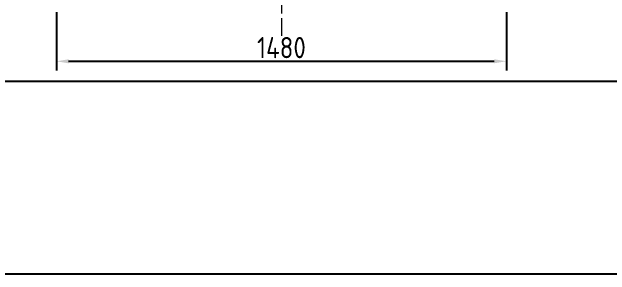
# Model space of a CAD drawing. Header units: millimetres. Extents: x 222663 to 230512, y -187965 to -182415.
# Drawn here: x 223647 to 225614, y -187763 to -186896 of the extents above; entities that cross this region are included whole.
import ezdxf

# ---------------------------------------------------------------- set-up
doc = ezdxf.new("R2010")
doc.units = ezdxf.units.MM
doc.header["$LTSCALE"] = 13
doc.linetypes.add('CENTER', pattern=[50.8, 31.75, -6.35, 6.35, -6.35])
doc.linetypes.add('GEN3', pattern=[6.25, 5, -1.25])
doc.layers.get('0').update_dxf_attribs({"color": 1, "linetype": 'CENTER'})
doc.layers.add('1', color=4, linetype='Continuous')
doc.layers.add('2', color=3, linetype='Continuous')
doc.styles.get("Standard").update_dxf_attribs({"font": 'gbenor.shx', "bigfont": 'gbcbig.shx'})
doc.dimstyles.new('1-20', dxfattribs={"dimscale": 20, "dimtxt": 3.5, "dimasz": 2, "dimexe": 1.5, "dimexo": 0.5, "dimgap": 0.5, "dimtad": 1, "dimtoh": 1, "dimdec": 1, "dimdsep": 46, "dimtxsty": 'Standard', "dimcen": 2.5, "dimclrd": 3, "dimclre": 3, "dimclrt": 3, "dimadec": 0, "dimazin": 2, "dimtfac": 1, "dimtdec": 1, "dimtmove": 0, "dimatfit": 2, "dimfxl": 1, "dimarcsym": 0})

# ---------------------------------------------------------------- blocks, each defined once
blk = doc.blocks.new('*D2283')
at = {"color": 3, "linetype": 'ByBlock', "lineweight": -2, "transparency": 16777216}
for p, q in [((223793.3, -186897.3), (223793.3, -187089)), ((225273.3, -186897.3), (225273.3, -187089)), ((223833.3, -187059), (225233.3, -187059))]:
    blk.add_line(p, q, dxfattribs=at)
at = {"color": 3, "linetype": 'ByBlock', "lineweight": -3, "transparency": 16777216}
for points in [[(223833.3, -187052.4), (223833.3, -187065.7), (223793.3, -187059)], [(225233.3, -187052.4), (225233.3, -187065.7), (225273.3, -187059)]]:
    blk.add_solid(points, dxfattribs=at)
at = {"layer": 'Defpoints', "color": 0, "linetype": 'ByBlock', "lineweight": -3, "transparency": 16777216}
for p in [(223793.3, -186887.3), (225273.3, -186887.3), (225273.3, -187059)]:
    blk.add_point(p, dxfattribs=at)
at = {"color": 3, "linetype": 'ByBlock', "lineweight": -3, "transparency": 16777216, "insert": (224533.3, -187014), "char_height": 70, "attachment_point": 5}
blk.add_mtext('1480', dxfattribs=at)

msp = doc.modelspace()

# ---------------------------------------------------------------- linework, layer by layer
at = {"color": 1, "linetype": 'GEN3', "lineweight": 18}
msp.add_line((224533.26, -185536.16), (224533.26, -186975.68), dxfattribs=at)
at = {"layer": '1', "const_width": 6.54}
msp.add_lwpolyline([(223148.64, -187759.93), (230324.64, -187759.93), (230324.64, -182602.18), (223148.64, -182602.18), (223148.64, -187759.93)], dxfattribs=at)
at = {"layer": '2'}
msp.add_line((223148.64, -187124.56), (230324.64, -187124.56), dxfattribs=at)

# ---------------------------------------------------------------- dimensions: what is measured, and where the dimension line sits
at = {"color": 4, "linetype": 'ByBlock', "lineweight": -3, "true_color": 0x00ffff}
dim = msp.add_linear_dim(base=(225273.26, -187059.03), p1=(223793.26, -186887.34), p2=(225273.26, -186887.34), dimstyle='1-20', dxfattribs=at)
dim.commit()
dim.dimension.update_dxf_attribs({"geometry": '*D2283', "text_midpoint": (224533.26, -187014.03)})

doc.saveas('drawing.dxf')
